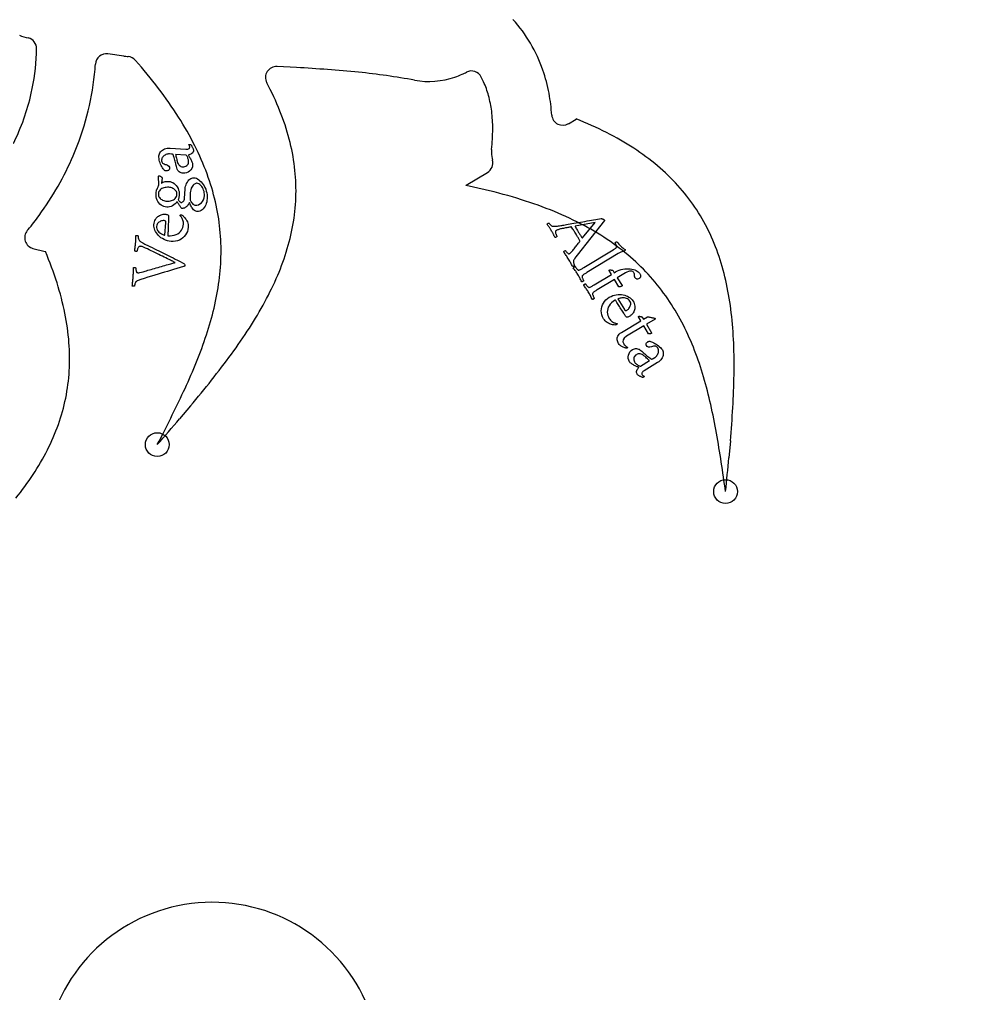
# Model space of a CAD drawing. Header units: millimetres. Extents: x -45 to 45, y -45 to 45.
# Drawn here: x -4.38 to 17.11, y 1.75 to 23.87 of the extents above; entities that cross this region are included whole.
import ezdxf

# ---------------------------------------------------------------- set-up
doc = ezdxf.new("R2010")
doc.units = ezdxf.units.MM
for name, color, linetype in [('CUT_INNER', 6, 'Continuous'), ('CUT_OUTER', 1, 'Continuous'), ('ENGRAVE', 7, 'Continuous'), ('TEXT', 5, 'Continuous')]:
    doc.layers.add(name, color=color, linetype=linetype)

msp = doc.modelspace()

# ---------------------------------------------------------------- linework, layer by layer
at = {"layer": 'CUT_INNER'}
for points in [[(-3.9912, 23.1015), (-3.9895, 23.208)], [(-2.0096, 23.0434), (-2.3722, 23.092)], [(1.9142, 22.7822), (1.472, 22.8059)], [(6.1627, 22.4584), (6.1091, 22.5664)], [(8.0887, 21.5078), (8.2619, 21.6122), (8.267, 21.615)], [(6.1968, 20.0088), (5.7677, 20.1043), (5.7624, 20.1058), (5.767, 20.1089), (6.2522, 20.4012)], [(-4.1787, 19.1031), (-4.1999, 19.0781)], [(-4.0714, 18.6746), (-3.7922, 18.6026), (-3.7867, 18.6009)], [(-0.495, 15.0973), (-0.7426, 14.8051)], [(11.7686, 14.304), (11.7345, 13.9225)]]:
    msp.add_lwpolyline(points, dxfattribs=at)
for centre, radius, start, end in [((0.0002, 12.8591), 26.2908, 358.95678, 97.84003), ((4.3456, 21.632), 3.3468, 19.03962, 42.05799), ((-3.5662, 25.8588), 2.4812, 250.90859, 255.74724), ((-4.2395, 23.2119), 0.25, 359.10441, 75.5419), ((-9.1337, 23.3181), 5.1471, 347.42637, 357.58753), ((-2.4053, 22.8442), 0.25, 82.37569, 175.79718), ((-1.6569, 25.8012), 2.7802, 262.71165, 264.77325), ((-1.9343, 22.7837), 0.25, 40.42974, 84.47513), ((-6.5105, 23.0486), 3.8603, 353.73489, 357.23725), ((-10.4728, 15.2445), 11.6405, 37.3685, 41.42162), ((1.4586, 22.5562), 0.25, 86.93235, 208.09456), ((-9.0054, 23.2966), 6.3674, 336.72918, 353.96581), ((0.1285, -10.0598), 32.8905, 84.4265, 86.88788), ((1.9608, 8.6079), 14.1331, 79.25407, 84.4693), ((4.9087, 24.3622), 1.895, 260.50186, 288.56471), ((4.5771, 25.199), 2.7943, 289.54681, 293.21678), ((5.3647, 23.371), 0.8038, 292.99275, 300.39103), ((5.8852, 22.455), 0.25, 26.43867, 117.09726), ((4.0384, 21.5226), 3.6729, 10.58386, 19.08834), ((-4.6424, 19.3129), 6.6595, 21.87535, 27.99188), ((4.2159, 21.5774), 2.1369, 15.38996, 24.34833), ((-9.0622, 23.3136), 5.0763, 333.59472, 347.30018), ((-8.6269, 16.6466), 9.3225, 32.49994, 37.40538), ((3.8548, 21.4796), 2.511, 7.10307, 15.35634), ((3.6611, 21.4485), 4.0574, 3.54706, 10.63378), ((-3.5274, 19.7614), 5.4577, 14.80642, 21.86721), ((3.2349, 21.4029), 3.1356, 359.76942, 7.09335), ((7.9597, 21.722), 0.25, 185.14463, 301.07084), ((-7.03, 17.6636), 7.4292, 26.75457, 32.50202), ((5.1816, 13.8492), 8.3563, 63.13567, 68.3313), ((2.146, 21.4115), 4.2245, 353.35585, 359.71195), ((5.9503, 15.3619), 6.6595, 57.03823, 63.15476), ((-2.8279, 19.9483), 4.7336, 6.99408, 14.78263), ((-5.8791, 18.2447), 6.14, 20.22035, 26.74711), ((7.0725, 20.8611), 0.7329, 175.17707, 181.07517), ((6.9713, 20.8558), 0.6317, 180.76753, 196.28643), ((6.6035, 16.3706), 5.4577, 49.9693, 57.03009), ((-9.3456, 23.4409), 6.737, 330.15338, 336.74552), ((6.1231, 20.6154), 0.25, 301.07084, 14.65847), ((-5.1299, 18.5227), 5.3409, 13.08527, 20.2004), ((-2.5097, 19.9903), 4.4127, 350.76403, 6.95623), ((7.0677, 16.9263), 4.7336, 42.15696, 49.94551), ((-9.8498, 23.7317), 7.319, 323.94506, 330.14261), ((3.4294, 8.3481), 11.9846, 72.56086, 76.64943), ((7.3037, 17.1439), 4.4127, 25.92691, 42.11911), ((-4.7348, 18.6157), 4.935, 358.40527, 13.07193), ((4.2284, 10.8874), 9.3225, 67.66282, 72.56826), ((4.9482, 12.6385), 7.4292, 61.91745, 67.6649), ((-10.2056, 23.9785), 7.7519, 321.02908, 324.01808), ((-2.968, 20.0641), 4.8768, 343.39423, 350.77283), ((-4.009, 18.9167), 0.25, 139.78619, 255.5419), ((5.5544, 13.7764), 6.14, 55.38323, 61.90999), ((6.8865, 16.9403), 4.8768, 18.55711, 25.93571), ((6.0068, 14.435), 5.3409, 48.24815, 55.36328), ((-11.4899, 15.3624), 8.3563, 17.60673, 22.80235), ((-3.7703, 20.3052), 5.7146, 336.91332, 343.37641), ((-5.15, 18.6284), 5.3504, 351.73316, 358.39286), ((6.2762, 14.7386), 4.935, 33.56815, 48.23481), ((6.0917, 16.6753), 5.7146, 12.0762, 18.53929), ((-5.0233, 20.8399), 7.077, 331.50445, 336.90931), ((-9.8719, 15.8735), 6.6595, 11.50929, 17.62582), ((-5.9918, 18.7527), 6.2013, 345.92272, 351.71452), ((4.7594, 16.3908), 7.077, 6.66733, 12.07219), ((-6.8589, 21.8355), 9.1652, 327.17385, 331.50907), ((5.9295, 14.5099), 5.3504, 26.89604, 33.55574), ((-8.6944, 16.1141), 5.4577, 4.44036, 11.50115), ((-7.424, 19.1129), 7.6782, 341.16275, 345.91533), ((2.6854, 16.1476), 9.1652, 2.33673, 6.67195), ((-9.5674, 23.5806), 12.3872, 323.85604, 327.18199), ((5.1697, 14.1268), 6.2013, 21.0856, 26.8774), ((-9.782, 19.9173), 10.1695, 337.50662, 341.16299), ((-7.9727, 16.1721), 4.7336, 356.62801, 4.41657), ((-0.5339, 16.0145), 12.3872, 359.01892, 2.34487), ((-13.8615, 26.7138), 17.7028, 321.46381, 323.8643), ((3.7914, 13.5964), 7.6782, 16.32563, 21.07821), ((-13.9849, 21.6566), 14.7182, 334.93913, 337.51027), ((-7.6521, 16.1561), 4.4127, 340.39796, 356.59017), ((1.4005, 12.896), 10.1695, 12.6695, 16.32587), ((-5.8487, 16.1029), 17.7028, 356.62669, 359.02718), ((-21.9316, 33.1373), 28.0173, 319.91765, 321.47039), ((-23.4824, 26.0958), 25.2019, 333.42137, 334.94304), ((-3.0372, 11.8975), 14.7182, 10.10201, 12.67315), ((-16.1455, 16.7066), 28.0173, 355.08053, 356.63327), ((-8.0897, 16.3111), 4.8768, 333.02817, 340.40677), ((-80.6661, 54.7312), 89.1547, 332.973946, 333.406049), ((-76.7674, 79.8222), 100.035, 319.020022, 319.462634), ((-13.3581, 10.0569), 25.2019, 8.58425, 10.10592), ((-8.8355, 16.6927), 5.7146, 326.54726, 333.01035), ((-76.598, 0.5347), 89.1547, 8.136827, 8.568929), ((-87.8607, 23.2923), 100.035, 354.182902, 354.625514), ((-9.9719, 17.4441), 7.077, 321.13839, 326.54325), ((0.0007, 12.8585), 32.1401, 287.05108, 353.10104), ((0.0001, 0.0001), 3.8249, 309.34975, 240.17081)]:
    msp.add_arc(centre, radius, start, end, dxfattribs=at)
at = {"layer": 'CUT_OUTER'}
msp.add_circle((0, 0), 45, dxfattribs=at)
at = {"layer": 'ENGRAVE'}
for centre, radius in [((0, 0), 44.1916), ((0, 12.859), 29.684), ((-1.2481, 14.2183), 0.27), ((11.6592, 13.1517), 0.27)]:
    msp.add_circle(centre, radius, dxfattribs=at)
at = {"layer": 'TEXT'}
for points in [[(-1.2102, 20.7771), (-1.2064, 20.8016), (-1.1987, 20.8251), (-1.187, 20.8474), (-1.1713, 20.8687), (-1.1524, 20.8883), (-1.1309, 20.9056), (-1.1069, 20.9205), (-1.0804, 20.9332), (-1.0519, 20.9429), (-1.0217, 20.9492), (-0.9901, 20.952), (-0.9569, 20.9513), (-0.5975, 20.9256), (-0.581, 20.9252), (-0.5657, 20.9265), (-0.5515, 20.9294), (-0.5385, 20.934), (-0.5274, 20.9405), (-0.5192, 20.9492), (-0.5138, 20.9602), (-0.5114, 20.9734), (-0.5112, 20.9853), (-0.5125, 20.9959), (-0.5152, 21.0053), (-0.5193, 21.0135), (-0.5236, 21.0203), (-0.527, 21.0257), (-0.5293, 21.0297), (-0.5305, 21.0322), (-0.5301, 21.0339), (-0.529, 21.0353), (-0.5272, 21.0364), (-0.5248, 21.0372), (-0.5222, 21.0378), (-0.5198, 21.0382), (-0.5176, 21.0384), (-0.5157, 21.0384), (-0.5063, 21.0371), (-0.4975, 21.0348), (-0.4896, 21.0315), (-0.4824, 21.027), (-0.4779, 21.0204), (-0.4727, 21.0122), (-0.4666, 21.0021), (-0.4598, 20.9903), (-0.4529, 20.9776), (-0.4464, 20.9647), (-0.4404, 20.9515), (-0.4348, 20.9382), (-0.4302, 20.9253), (-0.4272, 20.9132), (-0.4256, 20.902), (-0.4256, 20.8917), (-0.4292, 20.8736), (-0.4375, 20.8569), (-0.4504, 20.8414), (-0.4679, 20.8274), (-0.4878, 20.8152), (-0.5076, 20.8057), (-0.5276, 20.7988), (-0.5475, 20.7944), (-0.5435, 20.7894), (-0.5381, 20.7818), (-0.5313, 20.7719), (-0.5231, 20.7594), (-0.5142, 20.7452), (-0.5052, 20.7301), (-0.4962, 20.7139), (-0.4871, 20.6966), (-0.4784, 20.679), (-0.4703, 20.6615), (-0.4629, 20.6442), (-0.4562, 20.627), (-0.4507, 20.6106), (-0.447, 20.5956), (-0.4451, 20.5819), (-0.445, 20.5696), (-0.4516, 20.5286), (-0.4652, 20.4915), (-0.4858, 20.4583), (-0.5135, 20.4289), (-0.546, 20.4053), (-0.5812, 20.3893), (-0.6192, 20.3809), (-0.6599, 20.3801), (-0.6856, 20.3838), (-0.7092, 20.391), (-0.7306, 20.4018), (-0.7498, 20.4162), (-0.7663, 20.4321), (-0.7793, 20.4477), (-0.7888, 20.4629), (-0.7949, 20.4778), (-0.8021, 20.5042), (-0.8096, 20.5321), (-0.8174, 20.5615), (-0.8253, 20.5923), (-0.8334, 20.6234), (-0.8414, 20.6535), (-0.8494, 20.6825), (-0.8573, 20.7105), (-0.8648, 20.7362), (-0.8714, 20.7583), (-0.8772, 20.7767), (-0.8821, 20.7914), (-0.8845, 20.7981), (-0.8873, 20.8034), (-0.8905, 20.8075), (-0.8942, 20.8102), (-0.8991, 20.8122), (-0.9059, 20.8138), (-0.9146, 20.8151), (-0.9252, 20.816), (-0.9717, 20.8194), (-0.9914, 20.8195), (-1.0112, 20.8173), (-1.031, 20.8125), (-1.0509, 20.8053), (-1.0701, 20.7959), (-1.0879, 20.7845), (-1.1042, 20.7713), (-1.1191, 20.7562), (-1.1317, 20.7395), (-1.1412, 20.7214), (-1.1474, 20.702), (-1.1506, 20.6812), (-1.1503, 20.6602), (-1.1462, 20.6418), (-1.1383, 20.6261), (-1.1267, 20.613), (-1.1116, 20.6019), (-1.0936, 20.5922), (-1.0725, 20.5838), (-1.0484, 20.5768), (-1.0124, 20.563), (-0.9874, 20.5437), (-0.9733, 20.5189), (-0.9702, 20.4886), (-0.9726, 20.4752), (-0.9778, 20.4637), (-0.9858, 20.4541), (-0.9966, 20.4464), (-1.0089, 20.4406), (-1.0216, 20.4367), (-1.0345, 20.4348), (-1.0478, 20.4348), (-1.051, 20.4353), (-1.0555, 20.4362), (-1.0612, 20.4378), (-1.0681, 20.4398), (-1.075, 20.4422), (-1.081, 20.4448), (-1.0859, 20.4475), (-1.0898, 20.4504), (-1.1018, 20.4662), (-1.1147, 20.485), (-1.1286, 20.5067), (-1.1433, 20.5315), (-1.1579, 20.5585), (-1.1712, 20.5872), (-1.1833, 20.6174), (-1.1942, 20.6493), (-1.2029, 20.6817), (-1.2084, 20.7139), (-1.2109, 20.7457), (-1.2102, 20.7771)], [(-0.5356, 20.6354), (-0.5353, 20.651), (-0.5369, 20.6674), (-0.5401, 20.6846), (-0.5451, 20.7026), (-0.5512, 20.7203), (-0.5577, 20.7367), (-0.5647, 20.7518), (-0.5721, 20.7656), (-0.5793, 20.7771), (-0.5857, 20.7855), (-0.5913, 20.7906), (-0.5962, 20.7925), (-0.834, 20.8095), (-0.8296, 20.791), (-0.8247, 20.7702), (-0.8193, 20.7471), (-0.8134, 20.7218), (-0.8075, 20.697), (-0.8023, 20.6756), (-0.7977, 20.6576), (-0.7938, 20.6431), (-0.7855, 20.6201), (-0.775, 20.5991), (-0.7623, 20.5798), (-0.7475, 20.5625), (-0.7304, 20.5479), (-0.7111, 20.537), (-0.6895, 20.5297), (-0.6656, 20.5261), (-0.642, 20.5265), (-0.6196, 20.5313), (-0.5983, 20.5405), (-0.5782, 20.554), (-0.5609, 20.5708), (-0.548, 20.59), (-0.5396, 20.6115), (-0.5356, 20.6354)], [(-0.6153, 20.0228), (-0.6113, 20.0571), (-0.6042, 20.0901), (-0.5941, 20.1219), (-0.5809, 20.1525), (-0.5653, 20.1809), (-0.5478, 20.2063), (-0.5286, 20.2286), (-0.5076, 20.2479), (-0.4852, 20.2632), (-0.4621, 20.2736), (-0.4383, 20.2791), (-0.4136, 20.2798), (-0.3867, 20.2756), (-0.3597, 20.2667), (-0.3326, 20.2533), (-0.3054, 20.2352), (-0.2786, 20.2132), (-0.253, 20.1881), (-0.2285, 20.1598), (-0.2052, 20.1283), (-0.1836, 20.0941), (-0.1646, 20.0575), (-0.1481, 20.0187), (-0.1342, 19.9776), (-0.1235, 19.935), (-0.1168, 19.8914), (-0.114, 19.8471), (-0.1153, 19.8019), (-0.1192, 19.7672), (-0.1261, 19.7326), (-0.1359, 19.6983), (-0.1485, 19.6641), (-0.164, 19.6316), (-0.1824, 19.6023), (-0.2035, 19.576), (-0.2275, 19.5529), (-0.2541, 19.5344), (-0.2834, 19.5219), (-0.3152, 19.5154), (-0.3497, 19.5149), (-0.369, 19.5185), (-0.3875, 19.5262), (-0.4053, 19.5381), (-0.4224, 19.5543), (-0.4386, 19.5732), (-0.4537, 19.5934), (-0.4679, 19.6148), (-0.4811, 19.6376), (-0.493, 19.6599), (-0.5033, 19.6801), (-0.5118, 19.6981), (-0.5188, 19.714), (-0.5259, 19.699), (-0.5344, 19.6839), (-0.5443, 19.6684), (-0.5555, 19.6528), (-0.5681, 19.6377), (-0.5821, 19.6239), (-0.5974, 19.6115), (-0.6141, 19.6004), (-0.632, 19.5914), (-0.6509, 19.5855), (-0.6708, 19.5825), (-0.6918, 19.5826), (-0.7005, 19.5921), (-0.7098, 19.6034), (-0.7198, 19.6164), (-0.7305, 19.6312), (-0.7414, 19.6468), (-0.7519, 19.6623), (-0.7621, 19.6779), (-0.7719, 19.6934), (-0.7808, 19.7081), (-0.7884, 19.7209), (-0.7944, 19.7319), (-0.799, 19.7412), (-0.8207, 19.7119), (-0.8455, 19.6859), (-0.8732, 19.6631), (-0.904, 19.6436), (-0.9362, 19.6282), (-0.9685, 19.6179), (-1.0007, 19.6126), (-1.0329, 19.6124), (-1.067, 19.6172), (-1.0995, 19.6268), (-1.1304, 19.6411), (-1.1598, 19.6601), (-1.1869, 19.6831), (-1.2109, 19.7096), (-1.2318, 19.7394), (-1.2497, 19.7725), (-1.2637, 19.8083), (-1.2728, 19.8459), (-1.277, 19.8852), (-1.2765, 19.9263), (-1.2735, 19.9538), (-1.2689, 19.9788), (-1.2625, 20.0015), (-1.2543, 20.0218), (-1.2458, 20.04), (-1.2382, 20.0562), (-1.2315, 20.0704), (-1.2257, 20.0827), (-1.221, 20.0934), (-1.2177, 20.1012), (-1.2156, 20.106), (-1.2149, 20.108), (-1.2146, 20.1091), (-1.2138, 20.1117), (-1.2124, 20.1157), (-1.2104, 20.1211), (-1.2238, 20.3108), (-1.2202, 20.3176), (-1.2158, 20.3223), (-1.2106, 20.325), (-1.2048, 20.3256), (-1.1985, 20.3244), (-1.1905, 20.3214), (-1.1806, 20.3168), (-1.169, 20.3105), (-1.1575, 20.3032), (-1.1482, 20.2959), (-1.1411, 20.2886), (-1.136, 20.2811), (-1.1377, 20.2701), (-1.1392, 20.2585), (-1.1407, 20.2461), (-1.1422, 20.2331), (-1.1436, 20.2201), (-1.1451, 20.2081), (-1.1466, 20.197), (-1.1482, 20.1868), (-1.1496, 20.1782), (-1.1506, 20.1721), (-1.1512, 20.1684), (-1.1514, 20.1672), (-1.1513, 20.1641), (-1.1504, 20.1618), (-1.1488, 20.1603), (-1.1465, 20.1597), (-1.1402, 20.1637), (-1.129, 20.169), (-1.1129, 20.1756), (-1.0918, 20.1836), (-1.0674, 20.1909), (-1.0413, 20.1955), (-1.0135, 20.1974), (-0.9839, 20.1966), (-0.9538, 20.192), (-0.9243, 20.1826), (-0.8953, 20.1685), (-0.8669, 20.1496), (-0.8402, 20.1265), (-0.8163, 20.1001), (-0.7952, 20.0703), (-0.777, 20.0371), (-0.7626, 20.0013), (-0.7532, 19.9637), (-0.7488, 19.9244), (-0.7493, 19.8832), (-0.7505, 19.8712), (-0.7525, 19.8583), (-0.7551, 19.8446), (-0.7585, 19.83), (-0.7622, 19.816), (-0.7658, 19.804), (-0.7692, 19.794), (-0.7725, 19.786), (-0.7665, 19.7741), (-0.7593, 19.7624), (-0.751, 19.751), (-0.7416, 19.7398), (-0.7315, 19.73), (-0.7213, 19.7228), (-0.7108, 19.7182), (-0.7002, 19.7162), (-0.693, 19.7173), (-0.684, 19.7217), (-0.6733, 19.7294), (-0.6607, 19.7403), (-0.6487, 19.7545), (-0.6396, 19.772), (-0.6333, 19.7929), (-0.63, 19.8172)], [(-0.4977, 19.9335), (-0.4983, 19.9242), (-0.499, 19.9123), (-0.4998, 19.8978), (-0.5006, 19.8807), (-0.5014, 19.8626), (-0.502, 19.8449), (-0.5025, 19.8276), (-0.5029, 19.8108), (-0.5029, 19.7958), (-0.5026, 19.784), (-0.5017, 19.7755), (-0.5004, 19.7702), (-0.4916, 19.7546), (-0.4811, 19.7378), (-0.469, 19.7197), (-0.4551, 19.7004), (-0.44, 19.6828), (-0.4244, 19.6699), (-0.4083, 19.6617), (-0.3916, 19.6581), (-0.351, 19.6591), (-0.3134, 19.6678), (-0.2787, 19.6844), (-0.2469, 19.7089), (-0.2198, 19.7407), (-0.1994, 19.7792), (-0.1855, 19.8245), (-0.1783, 19.8765), (-0.1778, 19.907), (-0.1806, 19.9378), (-0.1868, 19.9688), (-0.1964, 20), (-0.2087, 20.0302), (-0.2232, 20.0581), (-0.2399, 20.0837), (-0.2588, 20.107), (-0.2793, 20.1265), (-0.3009, 20.141), (-0.3235, 20.1503), (-0.3471, 20.1546), (-0.3601, 20.1541), (-0.3741, 20.1507), (-0.3891, 20.1445), (-0.4051, 20.1354), (-0.4212, 20.1232), (-0.4365, 20.1075), (-0.4511, 20.0885), (-0.4649, 20.066), (-0.477, 20.0395), (-0.4865, 20.0087), (-0.4934, 19.9733), (-0.4977, 19.9335)], [(-1.2233, 19.9153), (-1.2231, 19.8912), (-1.219, 19.8688), (-1.2109, 19.8481), (-1.1989, 19.8291), (-1.1839, 19.812), (-1.1667, 19.7967), (-1.1473, 19.7833), (-1.1258, 19.7718), (-1.1028, 19.7623), (-1.0793, 19.755), (-1.0552, 19.7499), (-1.0305, 19.747), (-1.0038, 19.7463), (-0.9774, 19.7481), (-0.9512, 19.7524), (-0.9254, 19.7592), (-0.9007, 19.7685), (-0.878, 19.7801), (-0.8575, 19.7941), (-0.839, 19.8106), (-0.8235, 19.8293), (-0.8119, 19.8504), (-0.8041, 19.8738), (-0.8003, 19.8995), (-0.8005, 19.9228), (-0.8045, 19.9445), (-0.8123, 19.9645), (-0.824, 19.9829), (-0.8386, 19.9996), (-0.8554, 20.0144), (-0.8744, 20.0273), (-0.8955, 20.0384), (-0.9179, 20.0474), (-0.9409, 20.0544), (-0.9643, 20.0593), (-0.9882, 20.0621), (-1.0157, 20.0629), (-1.0428, 20.0615), (-1.0695, 20.0578), (-1.0958, 20.0518), (-1.1209, 20.0435), (-1.1439, 20.0328), (-1.1649, 20.0197), (-1.1837, 20.0042), (-1.1996, 19.9861), (-1.2114, 19.9653), (-1.2194, 19.9417), (-1.2233, 19.9153)], [(-1.0092, 18.9636), (-0.9559, 18.9615), (-0.9067, 18.9648), (-0.8616, 18.9736), (-0.8206, 18.9879), (-0.7839, 19.0067), (-0.7518, 19.0292), (-0.7242, 19.0555), (-0.7013, 19.0854), (-0.6828, 19.118), (-0.6688, 19.1523), (-0.6594, 19.1882), (-0.6544, 19.2258), (-0.6537, 19.2495), (-0.6553, 19.2722), (-0.6591, 19.2939), (-0.6651, 19.3146), (-0.6726, 19.3342), (-0.6808, 19.3522), (-0.6899, 19.3687), (-0.6997, 19.3836), (-0.7094, 19.3968), (-0.718, 19.4078), (-0.7255, 19.4168), (-0.7319, 19.4237), (-0.7314, 19.4248), (-0.7301, 19.4265), (-0.728, 19.4286), (-0.725, 19.4313), (-0.7214, 19.4338), (-0.7173, 19.4354), (-0.7127, 19.4363), (-0.7076, 19.4363), (-0.7003, 19.4351), (-0.6926, 19.4325), (-0.6846, 19.4286), (-0.6762, 19.4233), (-0.6637, 19.4132), (-0.6502, 19.4007), (-0.6356, 19.386), (-0.6199, 19.3689), (-0.6042, 19.3496), (-0.5898, 19.3281), (-0.5765, 19.3045), (-0.5643, 19.2787), (-0.5545, 19.2509), (-0.5482, 19.2214), (-0.5454, 19.19), (-0.5461, 19.157), (-0.5526, 19.1077), (-0.565, 19.0617), (-0.5832, 19.0191), (-0.6073, 18.9798), (-0.6362, 18.9445), (-0.6691, 18.9137), (-0.7059, 18.8874), (-0.7466, 18.8658), (-0.7904, 18.8492), (-0.8362, 18.8385), (-0.8841, 18.8335), (-0.934, 18.8342), (-0.977, 18.8393), (-1.0182, 18.8481), (-1.0576, 18.8608), (-1.0954, 18.8772), (-1.131, 18.8967), (-1.1639, 18.9185), (-1.1942, 18.9426), (-1.2218, 18.9689), (-1.2466, 18.997), (-1.2683, 19.026), (-1.2869, 19.056), (-1.3024, 19.087), (-1.3143, 19.1182), (-1.3222, 19.1487), (-1.3261, 19.1784), (-1.3261, 19.2074), (-1.3217, 19.2449), (-1.3143, 19.2786), (-1.3037, 19.3087), (-1.29, 19.3351), (-1.2741, 19.3582), (-1.2568, 19.3785), (-1.2381, 19.3961), (-1.2181, 19.4108), (-1.1974, 19.423), (-1.1769, 19.433), (-1.1566, 19.4408), (-1.1365, 19.4463), (-1.1172, 19.4501), (-1.0996, 19.4524), (-1.0837, 19.4535), (-1.0695, 19.4532), (-1.0517, 19.4514), (-1.0361, 19.4486), (-1.0225, 19.4448), (-1.0111, 19.44), (-1.002, 19.4339), (-0.9955, 19.4259), (-0.9916, 19.4161), (-0.9903, 19.4044), (-0.9902, 19.3943), (-0.9904, 19.3804), (-0.9911, 19.3625), (-0.9921, 19.3407), (-0.9934, 19.3162), (-0.9946, 19.2899), (-0.9959, 19.262), (-0.9972, 19.2324), (-0.9985, 19.202), (-0.9997, 19.1719), (-1.001, 19.142), (-1.0022, 19.1123), (-1.0034, 19.0839), (-1.0045, 19.0576), (-1.0056, 19.0337), (-1.0067, 19.012), (-1.0076, 18.9935), (-1.0083, 18.9793), (-1.0089, 18.9693), (-1.0092, 18.9636)], [(-1.073, 18.9772), (-1.0526, 19.2615), (-1.0526, 19.2693), (-1.0538, 19.2766), (-1.0561, 19.2835), (-1.0596, 19.2898), (-1.0646, 19.2954), (-1.0714, 19.2999), (-1.0802, 19.3033), (-1.0908, 19.3056), (-1.1027, 19.3063), (-1.1169, 19.3052), (-1.1335, 19.3022), (-1.1525, 19.2974), (-1.1723, 19.2906), (-1.1914, 19.2815), (-1.2097, 19.2703), (-1.2273, 19.2569), (-1.2426, 19.2409), (-1.2541, 19.2218), (-1.2617, 19.1996), (-1.2656, 19.1743), (-1.2655, 19.1476), (-1.2613, 19.1232), (-1.2531, 19.1009), (-1.2408, 19.0808), (-1.2258, 19.0627), (-1.2095, 19.0465), (-1.192, 19.032), (-1.1733, 19.0194), (-1.1544, 19.0085), (-1.1365, 18.9992), (-1.1197, 18.9916), (-1.1038, 18.9857), (-1.0904, 18.9813), (-1.0807, 18.9784), (-1.0749, 18.977), (-1.073, 18.9772)], [(7.9141, 19.1934), (7.917, 19.1939), (7.9257, 19.1955), (7.9402, 19.198), (7.9605, 19.2015), (7.9858, 19.206), (8.0152, 19.2112), (8.0486, 19.2171), (8.0862, 19.2239), (8.1271, 19.2312), (8.1702, 19.2387), (8.2157, 19.2464), (8.2636, 19.2544), (8.3129, 19.2626), (8.3629, 19.271), (8.4135, 19.2797), (8.4647, 19.2887), (8.5158, 19.2977), (8.5658, 19.3064), (8.6148, 19.3149), (8.6627, 19.3232), (8.7087, 19.3311), (8.7519, 19.3385), (8.7922, 19.3453), (8.8297, 19.3516), (8.8385, 19.3515), (8.8487, 19.3497), (8.8604, 19.3464), (8.8736, 19.3414), (8.8861, 19.3357), (8.8961, 19.3301), (8.9033, 19.3246), (8.9079, 19.3192), (8.9087, 19.3178), (8.9092, 19.3166), (8.9094, 19.3156), (8.9094, 19.3149), (8.9093, 19.3141), (8.9093, 19.313), (8.9093, 19.3115), (8.9094, 19.3097), (8.292, 18.5211), (8.2615, 18.4822), (8.2389, 18.453), (8.224, 18.4334), (8.2169, 18.4235), (8.2116, 18.4139), (8.208, 18.4027), (8.206, 18.3901), (8.2057, 18.376), (8.2067, 18.3614), (8.2086, 18.3474), (8.2113, 18.3338), (8.2149, 18.3208), (8.2187, 18.3093), (8.2219, 18.3002), (8.2245, 18.2935), (8.2266, 18.2892), (8.2238, 18.284), (8.2194, 18.2791), (8.2133, 18.2745), (8.2056, 18.2702), (8.1979, 18.2666), (8.1918, 18.264), (8.1874, 18.2624), (8.1846, 18.2617), (8.173, 18.2843), (8.162, 18.3057), (8.1516, 18.3259), (8.1418, 18.3448), (8.1317, 18.364), (8.1202, 18.3846), (8.1074, 18.4069), (8.0933, 18.4307), (8.078, 18.4556), (8.0639, 18.4781), (8.0508, 18.4983), (8.0387, 18.516), (8.0264, 18.5337), (8.0127, 18.5535), (7.9976, 18.5755), (7.981, 18.5996), (7.9831, 18.6044), (7.9868, 18.6091), (7.9922, 18.6136), (7.9993, 18.6179), (8.0068, 18.6215), (8.0136, 18.6236), (8.0197, 18.6245), (8.0249, 18.6239), (8.03, 18.6163), (8.0369, 18.6071), (8.0457, 18.5964), (8.0562, 18.5842), (8.0673, 18.5725), (8.0774, 18.5634), (8.0866, 18.5569), (8.0949, 18.553), (8.1001, 18.5526), (8.1061, 18.5535), (8.1127, 18.556), (8.1201, 18.5599), (8.1278, 18.5654), (8.1372, 18.5736), (8.1482, 18.5845), (8.1609, 18.5981), (8.1747, 18.6137), (8.1892, 18.6305), (8.2043, 18.6488), (8.2201, 18.6683), (8.2361, 18.6884), (8.2517, 18.7083), (8.2671, 18.728), (8.2822, 18.7476), (8.2965, 18.7662), (8.3095, 18.7831), (8.3211, 18.7983), (8.3314, 18.8118), (8.3399, 18.8228), (8.3459, 18.8307), (8.3495, 18.8354), (8.3508, 18.837), (8.3508, 18.8373), (8.3511, 18.8382), (8.3514, 18.8398), (8.352, 18.8419), (8.3524, 18.8443), (8.3524, 18.8464), (8.3521, 18.8483), (8.3513, 18.8499), (8.3447, 18.8625), (8.337, 18.8763), (8.3283, 18.8914), (8.3187, 18.9077), (8.3086, 18.9243), (8.299, 18.9403), (8.2897, 18.9557), (8.2807, 18.9706), (8.2784, 18.9744), (8.2761, 18.9783), (8.2738, 18.9821), (8.2715, 18.986), (8.2692, 18.9897), (8.2671, 18.9933), (8.265, 18.9966), (8.2631, 18.9998), (8.2497, 19.0219), (8.2373, 19.0423), (8.2258, 19.0608), (8.2152, 19.0776), (8.2042, 19.0946), (8.1916, 19.1137), (8.1773, 19.1349), (8.1614, 19.1582), (8.1607, 19.159), (8.1596, 19.1598), (8.1582, 19.1606), (8.1563, 19.1615), (8.1545, 19.1622), (8.1532, 19.1627), (8.1524, 19.163), (8.1521, 19.1631), (8.1498, 19.1627), (8.1427, 19.1614), (8.131, 19.1592), (8.1145, 19.1562), (8.0948, 19.1525), (8.0733, 19.1486), (8.05, 19.1444), (8.0249, 19.1398), (7.9994, 19.1351), (7.9749, 19.1304), (7.9513, 19.1255), (7.9287, 19.1206), (7.9065, 19.1158), (7.8866, 19.1106), (7.8689, 19.1052), (7.8536, 19.0994), (7.8402, 19.0936), (7.8284, 19.0882), (7.8183, 19.0831), (7.8098, 19.0783), (7.8027, 19.0719), (7.7982, 19.0632), (7.7964, 19.0519), (7.7973, 19.0383), (7.7999, 19.0235), (7.8036, 19.0091), (7.8082, 18.995), (7.8138, 18.9813), (7.8194, 18.969), (7.8239, 18.9593), (7.8273, 18.9523), (7.8297, 18.9479), (7.8282, 18.9451), (7.825, 18.9414), (7.82, 18.937), (7.8133, 18.9318), (7.8061, 18.9267), (7.7995, 18.9229), (7.7937, 18.9203), (7.7886, 18.919), (7.7809, 18.9335), (7.7738, 18.9469), (7.7674, 18.9594), (7.7616, 18.9707), (7.7561, 18.9815), (7.7506, 18.9924), (7.7451, 19.0032), (7.7397, 19.014), (7.7336, 19.0256), (7.7264, 19.0387), (7.718, 19.0533), (7.7084, 19.0695), (7.6985, 19.0856), (7.6892, 19.1003), (7.6806, 19.1136), (7.6726, 19.1254), (7.6649, 19.1364), (7.6572, 19.1475), (7.6495, 19.1585), (7.6418, 19.1696), (7.6336, 19.1814), (7.6245, 19.1947), (7.6145, 19.2096), (7.6035, 19.2261), (7.6051, 19.2288), (7.6085, 19.2322), (7.6137, 19.2361), (7.6209, 19.2407), (7.6285, 19.2451), (7.6354, 19.2484), (7.6414, 19.2507), (7.6465, 19.252), (7.6518, 19.2441), (7.6595, 19.2344), (7.6694, 19.2228), (7.6817, 19.2093), (7.6947, 19.1966), (7.7072, 19.1873), (7.7191, 19.1814), (7.7303, 19.179), (7.752, 19.1769), (7.774, 19.1763), (7.7964, 19.177), (7.8191, 19.1791), (7.8423, 19.1821), (7.8658, 19.1855), (7.8897, 19.1893), (7.9141, 19.1934)], [(8.6943, 19.2638), (8.2465, 19.1802), (8.2463, 19.1801), (8.2459, 19.1796), (8.245, 19.1788), (8.2439, 19.1776), (8.2428, 19.1764), (8.2422, 19.1753), (8.242, 19.1743), (8.2422, 19.1735), (8.2507, 19.1577), (8.2602, 19.1406), (8.2706, 19.1221), (8.282, 19.1022), (8.2933, 19.0827), (8.3035, 19.0652), (8.3126, 19.0498), (8.3206, 19.0365), (8.331, 19.0193), (8.3412, 19.0031), (8.351, 18.9879), (8.3605, 18.9737), (8.37, 18.9596), (8.38, 18.9449), (8.3903, 18.9294), (8.401, 18.9133), (8.4021, 18.9121), (8.4035, 18.9114), (8.4052, 18.9113), (8.4072, 18.9118), (8.4091, 18.9125), (8.4104, 18.913), (8.4112, 18.9133), (8.4115, 18.9134)], [(-1.7955, 18.0224), (-1.7936, 18.0508), (-1.7921, 18.0787), (-1.791, 18.1063), (-1.7902, 18.1334), (-1.7896, 18.1602), (-1.7889, 18.1868), (-1.7881, 18.2131), (-1.7872, 18.2392), (-1.7826, 18.2404), (-1.7765, 18.2409), (-1.7687, 18.2408), (-1.7593, 18.2399), (-1.7502, 18.2386), (-1.7435, 18.2368), (-1.7393, 18.2346), (-1.7374, 18.2321), (-1.7374, 18.2273), (-1.7371, 18.2202), (-1.7364, 18.2106), (-1.7353, 18.1987), (-1.7335, 18.1857), (-1.7308, 18.173), (-1.7272, 18.1605), (-1.7227, 18.1484), (-1.7168, 18.1377), (-1.709, 18.1298), (-1.6993, 18.1248), (-1.6877, 18.1225), (-1.6694, 18.1232), (-1.6433, 18.1274), (-1.6093, 18.1351), (-1.5674, 18.1462), (-1.5455, 18.1525), (-1.5203, 18.1597), (-1.4918, 18.168), (-1.46, 18.1772), (-1.4256, 18.1871), (-1.3896, 18.1975), (-1.3518, 18.2084), (-1.3123, 18.2196), (-1.2719, 18.2312), (-1.2315, 18.2429), (-1.1912, 18.2546), (-1.1508, 18.2665), (-1.1112, 18.2782), (-1.0732, 18.2893), (-1.0368, 18.2998), (-1.0021, 18.3098), (-0.9697, 18.319), (-0.9404, 18.3274), (-0.9142, 18.3348), (-0.8911, 18.3414), (-0.872, 18.3468), (-0.8578, 18.3509), (-0.8486, 18.3537), (-0.8443, 18.3551), (-0.8502, 18.3583), (-0.8609, 18.3639), (-0.8766, 18.3719), (-0.8972, 18.3823), (-0.9217, 18.3945), (-0.9494, 18.4082), (-0.9803, 18.4234), (-1.0143, 18.4401), (-1.0509, 18.4579), (-1.0892, 18.4767), (-1.1294, 18.4963), (-1.1715, 18.5169), (-1.2146, 18.538), (-1.2581, 18.5593), (-1.3019, 18.5807), (-1.346, 18.6022), (-1.3897, 18.6235), (-1.432, 18.6441), (-1.473, 18.664), (-1.5128, 18.6833), (-1.5278, 18.6905), (-1.5432, 18.6972), (-1.5592, 18.7035), (-1.5756, 18.7094), (-1.5916, 18.7145), (-1.6064, 18.7183), (-1.6199, 18.721), (-1.6322, 18.7224), (-1.6457, 18.7219), (-1.6577, 18.7182), (-1.668, 18.7113), (-1.6768, 18.7013), (-1.6843, 18.6895), (-1.6907, 18.6772), (-1.696, 18.6643), (-1.7002, 18.6509), (-1.7035, 18.6383), (-1.7059, 18.6277), (-1.7075, 18.6192), (-1.7083, 18.6128), (-1.7114, 18.6099), (-1.7165, 18.608), (-1.7237, 18.6072), (-1.733, 18.6074), (-1.7424, 18.6085), (-1.7501, 18.6104), (-1.756, 18.6131), (-1.7602, 18.6165), (-1.7575, 18.6403), (-1.7548, 18.6633), (-1.752, 18.6857), (-1.7492, 18.7074), (-1.7465, 18.7291), (-1.744, 18.7515), (-1.7418, 18.7746), (-1.74, 18.7984), (-1.7386, 18.8179), (-1.7376, 18.8353), (-1.7368, 18.8506), (-1.7362, 18.8638), (-1.7358, 18.8758), (-1.7356, 18.8878), (-1.7355, 18.8996), (-1.7355, 18.9113), (-1.7355, 18.9237), (-1.7354, 18.9374), (-1.7353, 18.9524), (-1.735, 18.9688), (-1.7304, 18.9699), (-1.7241, 18.9703), (-1.716, 18.9698), (-1.7062, 18.9686), (-1.6969, 18.9669), (-1.6903, 18.9652), (-1.6864, 18.9634), (-1.6852, 18.9617), (-1.6851, 18.9545), (-1.6842, 18.9438), (-1.6824, 18.9296), (-1.6797, 18.9118), (-1.6755, 18.8932), (-1.6688, 18.8762), (-1.6598, 18.861), (-1.6484, 18.8476), (-1.6378, 18.8381), (-1.6227, 18.8271), (-1.6031, 18.8145), (-1.579, 18.8004), (-1.5529, 18.7859), (-1.5273, 18.7722), (-1.5022, 18.7593), (-1.4776, 18.7473), (-1.4206, 18.7195), (-1.3661, 18.6928), (-1.3138, 18.6673), (-1.264, 18.6431), (-1.2158, 18.6195), (-1.1685, 18.5962), (-1.1221, 18.5733), (-1.0765, 18.5506), (-1.031, 18.5278), (-0.9846, 18.5047), (-0.9373, 18.4811), (-0.8891, 18.4572), (-0.8392, 18.4323), (-0.7867, 18.4058), (-0.7317, 18.3778), (-0.674, 18.3483), (-0.6589, 18.3399), (-0.6465, 18.3313), (-0.6368, 18.3226), (-0.6298, 18.3137), (-0.6249, 18.3048), (-0.6216, 18.2958), (-0.6199, 18.2869), (-0.6197, 18.2779), (-0.6206, 18.2754), (-0.623, 18.2732), (-0.6268, 18.2714), (-0.632, 18.2698), (-0.6375, 18.2684), (-0.6423, 18.267), (-0.6463, 18.2655), (-0.6495, 18.2639), (-0.7281, 18.2404), (-0.804, 18.2177), (-0.8773, 18.1958), (-0.9479, 18.1747), (-1.0176, 18.154), (-1.0877, 18.133), (-1.1585, 18.1119), (-1.2298, 18.0906), (-1.3033, 18.0685), (-1.3805, 18.045), (-1.4614, 18.0201), (-1.5459, 17.9937), (-1.5719, 17.9857), (-1.5965, 17.9778), (-1.6197, 17.9699), (-1.6417, 17.9619), (-1.6625, 17.9537), (-1.6824, 17.9448), (-1.7015, 17.9354), (-1.7198, 17.9253), (-1.727, 17.9204), (-1.7336, 17.9137), (-1.7397, 17.9051), (-1.7453, 17.8948), (-1.7503, 17.8835), (-1.7546, 17.8723), (-1.7582, 17.8611), (-1.7611, 17.8501), (-1.7634, 17.8397), (-1.7652, 17.8308), (-1.7664, 17.8233), (-1.767, 17.8172), (-1.7686, 17.8166), (-1.7732, 17.8163), (-1.7807, 17.8165), (-1.7913, 17.8172), (-1.802, 17.818), (-1.8098, 17.8189), (-1.8149, 17.8199), (-1.8171, 17.8208), (-1.8141, 17.8499), (-1.8111, 17.8763), (-1.8082, 17.9002), (-1.8054, 17.9215), (-1.8027, 17.9428), (-1.8002, 17.9668), (-1.7977, 17.9933), (-1.7955, 18.0224)], [(9.1028, 18.6413), (9.1117, 18.6467), (9.1213, 18.6527), (9.1318, 18.6594), (9.1431, 18.6666), (9.1539, 18.6741), (9.1631, 18.6816), (9.1706, 18.6889), (9.1765, 18.6962), (9.1816, 18.7052), (9.1835, 18.7158), (9.1824, 18.7282), (9.1781, 18.7422), (9.1719, 18.757), (9.1648, 18.7721), (9.1569, 18.7872), (9.148, 18.8025), (9.1488, 18.804), (9.152, 18.8068), (9.1577, 18.8109), (9.1659, 18.8164), (9.1743, 18.8216), (9.181, 18.8247), (9.1858, 18.8259), (9.1889, 18.825), (9.2096, 18.799), (9.2313, 18.7742), (9.254, 18.7505), (9.2778, 18.7279), (9.3021, 18.7065), (9.3267, 18.6862), (9.3515, 18.6671), (9.3765, 18.6492), (9.3778, 18.6459), (9.3779, 18.642), (9.377, 18.6376), (9.375, 18.6326), (9.3722, 18.6277), (9.3691, 18.6236), (9.3658, 18.6202), (9.3621, 18.6175), (9.3596, 18.6168), (9.3524, 18.6145), (9.3402, 18.6108), (9.3232, 18.6056), (9.3023, 18.598), (9.2783, 18.5872), (9.2513, 18.5731), (9.2214, 18.5558), (8.5089, 18.1265), (8.4923, 18.1164), (8.4764, 18.1066), (8.4611, 18.0971), (8.4464, 18.0878), (8.4329, 18.0787), (8.4212, 18.0697), (8.4112, 18.0609), (8.403, 18.0522), (8.4007, 18.0474), (8.3999, 18.0407), (8.4005, 18.0321), (8.4026, 18.0216), (8.4056, 18.0101), (8.4094, 17.9985), (8.4139, 17.9868), (8.4191, 17.975), (8.4243, 17.9641), (8.4288, 17.955), (8.4326, 17.9477), (8.4357, 17.9422), (8.4333, 17.9379), (8.4295, 17.9334), (8.4242, 17.9287), (8.4175, 17.9238), (8.4104, 17.9196), (8.4039, 17.9169), (8.398, 17.9158), (8.3928, 17.9163), (8.3808, 17.9395), (8.3695, 17.9614), (8.3589, 17.9818), (8.3491, 18.0009), (8.3391, 18.0197), (8.3282, 18.0395), (8.3162, 18.0603), (8.3033, 18.0821), (8.2905, 18.103), (8.2781, 18.1226), (8.266, 18.1411), (8.2543, 18.1583), (8.2422, 18.1755), (8.2292, 18.1942), (8.2152, 18.2142), (8.2003, 18.2356), (8.2024, 18.2405), (8.2061, 18.2451), (8.2115, 18.2496), (8.2186, 18.254), (8.226, 18.2576), (8.2327, 18.2601), (8.2384, 18.2614), (8.2433, 18.2616), (8.2467, 18.2563), (8.2513, 18.2496), (8.2571, 18.2416), (8.2641, 18.2322), (8.2719, 18.2224), (8.2801, 18.2131), (8.2886, 18.2042), (8.2975, 18.1959), (8.306, 18.1889), (8.3133, 18.1844), (8.3194, 18.1824), (8.3243, 18.1827), (8.3358, 18.1859), (8.3483, 18.1906), (8.3617, 18.1968), (8.3761, 18.2045), (8.3912, 18.2131), (8.4067, 18.2222), (8.4229, 18.2317), (8.4395, 18.2416)], [(9.7049, 18.1146), (9.714, 18.099), (9.7209, 18.0863), (9.7256, 18.0762), (9.7282, 18.0689), (9.7294, 18.0622), (9.7299, 18.054), (9.7298, 18.0442), (9.729, 18.0328), (9.7277, 18.0288), (9.7254, 18.0241), (9.7222, 18.0187), (9.7182, 18.0127), (9.7134, 18.0066), (9.7083, 18.0012), (9.7028, 17.9965), (9.6968, 17.9925), (9.6779, 17.983), (9.661, 17.9785), (9.6462, 17.9791), (9.6335, 17.9847), (9.6227, 17.9927), (9.6136, 18.0007), (9.6064, 18.0085), (9.6009, 18.0163), (9.5979, 18.0218), (9.5955, 18.0277), (9.5937, 18.034), (9.5925, 18.0406), (9.5916, 18.0475), (9.5908, 18.0547), (9.5901, 18.0622), (9.5894, 18.0701), (9.5894, 18.0781), (9.5892, 18.0851), (9.5888, 18.0913), (9.5881, 18.0965), (9.5868, 18.1016), (9.5846, 18.1075), (9.5814, 18.1141), (9.5773, 18.1214), (9.5652, 18.1364), (9.5494, 18.1477), (9.5298, 18.1553), (9.5064, 18.1592), (9.4799, 18.1582), (9.451, 18.1512), (9.4197, 18.1382), (9.3861, 18.1192), (9.2003, 18.0072), (9.3076, 17.8291), (9.3084, 17.826), (9.3073, 17.8227), (9.3042, 17.8192), (9.299, 17.8156), (9.2976, 17.8147), (9.2963, 17.8139), (9.2953, 17.8133), (9.2944, 17.8128), (9.2817, 17.8068), (9.268, 17.8037), (9.2534, 17.8034), (9.2378, 17.8059), (9.1388, 17.9702), (8.7457, 17.7334), (8.7292, 17.7233), (8.7132, 17.7135), (8.6979, 17.704), (8.6833, 17.6947), (8.6698, 17.6856), (8.658, 17.6766), (8.648, 17.6678), (8.6398, 17.6591), (8.6377, 17.6542), (8.637, 17.6472), (8.6379, 17.6381), (8.6403, 17.6269), (8.6439, 17.6147), (8.6481, 17.6023), (8.6531, 17.5899), (8.6587, 17.5773), (8.6643, 17.5657), (8.6691, 17.5561), (8.6731, 17.5485), (8.6763, 17.5429), (8.6739, 17.5387), (8.6701, 17.5342), (8.6648, 17.5295), (8.6581, 17.5246), (8.6509, 17.5204), (8.6444, 17.5177), (8.6386, 17.5166), (8.6333, 17.517), (8.6212, 17.5405), (8.6096, 17.5629), (8.5985, 17.5843), (8.5878, 17.6047), (8.577, 17.6249), (8.5655, 17.6457), (8.5532, 17.667), (8.5401, 17.689), (8.5274, 17.7099), (8.5149, 17.7296), (8.5028, 17.748), (8.4911, 17.7652), (8.4791, 17.7824), (8.4661, 17.8011), (8.4521, 17.8211), (8.4372, 17.8425), (8.4392, 17.8474), (8.443, 17.8521), (8.4484, 17.8565), (8.4554, 17.8609), (8.4629, 17.8645), (8.4695, 17.867), (8.4753, 17.8683), (8.4802, 17.8685), (8.4835, 17.8632), (8.4881, 17.8565), (8.4939, 17.8485), (8.501, 17.8391), (8.5088, 17.8293), (8.517, 17.82), (8.5255, 17.8111), (8.5344, 17.8028), (8.5429, 17.7958), (8.5502, 17.7913), (8.5563, 17.7893), (8.5612, 17.7896), (8.5727, 17.7928), (8.5852, 17.7975), (8.5986, 17.8037), (8.6129, 17.8114), (8.628, 17.82), (8.6436, 17.8291), (8.6597, 17.8386), (8.6764, 17.8485), (9.0695, 18.0854), (9.0167, 18.1729), (9.0162, 18.1746), (9.0164, 18.1764), (9.0175, 18.1785), (9.0193, 18.1808), (9.0214, 18.183), (9.0234, 18.1848), (9.0252, 18.1863), (9.0268, 18.1874), (9.0292, 18.1881), (9.0334, 18.1882), (9.0393, 18.1878), (9.047, 18.187), (9.0555, 18.1857), (9.064, 18.1844), (9.0724, 18.1829), (9.0808, 18.1812), (9.0881, 18.1796), (9.0934, 18.1786), (9.0965, 18.1779), (9.0976, 18.1777), (9.1309, 18.1224), (9.16, 18.14), (9.2011, 18.1624), (9.2428, 18.1807), (9.2852, 18.1948), (9.3283, 18.2047), (9.3711, 18.211), (9.4129, 18.2141), (9.4535, 18.214), (9.493, 18.2109), (9.5307, 18.205), (9.5657, 18.1971), (9.5981, 18.187), (9.6278, 18.1748), (9.6539, 18.1611), (9.6754, 18.1465), (9.6924, 18.131), (9.7049, 18.1146)], [(9.1548, 17.5026), (9.11, 17.4737), (9.0717, 17.4426), (9.0398, 17.4094), (9.0145, 17.3741), (8.9954, 17.3376), (8.9821, 17.3007), (8.9747, 17.2634), (8.9731, 17.2257), (8.9768, 17.1884), (8.9851, 17.1524), (8.9981, 17.1175), (9.0157, 17.0839), (9.0288, 17.0642), (9.0431, 17.0466), (9.0587, 17.031), (9.0756, 17.0175), (9.093, 17.0058), (9.1101, 16.9958), (9.127, 16.9876), (9.1436, 16.981), (9.1591, 16.9758), (9.1725, 16.9717), (9.1838, 16.9687), (9.193, 16.9668), (9.1933, 16.9656), (9.1931, 16.9635), (9.1927, 16.9605), (9.1918, 16.9566), (9.1903, 16.9525), (9.1879, 16.9488), (9.1846, 16.9455), (9.1804, 16.9425), (9.1737, 16.9392), (9.166, 16.9369), (9.1571, 16.9355), (9.1472, 16.935), (9.1312, 16.9361), (9.113, 16.9385), (9.0925, 16.9421), (9.0699, 16.947), (9.046, 16.9538), (9.0218, 16.9631), (8.9973, 16.9747), (8.9725, 16.9888), (8.9485, 17.0059), (8.9263, 17.0264), (8.906, 17.0504), (8.8875, 17.0778), (8.8645, 17.1219), (8.8481, 17.1666), (8.8385, 17.2119), (8.8355, 17.2579), (8.8388, 17.3034), (8.8479, 17.3475), (8.8629, 17.3902), (8.8837, 17.4314), (8.91, 17.4701), (8.9413, 17.5053), (8.9775, 17.537), (9.0188, 17.5651), (9.0568, 17.5857), (9.0956, 17.6022), (9.1351, 17.6146), (9.1755, 17.6229), (9.2158, 17.6274), (9.2552, 17.6286), (9.2939, 17.6263), (9.3317, 17.6207), (9.368, 17.6121), (9.4025, 17.6008), (9.435, 17.587), (9.4655, 17.5705), (9.4932, 17.5519), (9.5172, 17.5316), (9.5375, 17.5096), (9.5542, 17.4858), (9.5722, 17.4527), (9.5856, 17.4208), (9.5942, 17.3901), (9.5982, 17.3606), (9.5985, 17.3326), (9.5961, 17.306), (9.591, 17.2809), (9.5831, 17.2573), (9.5732, 17.2354), (9.5622, 17.2154), (9.5501, 17.1974), (9.5368, 17.1813), (9.5232, 17.1671), (9.5102, 17.1551), (9.4978, 17.145), (9.486, 17.1371), (9.4704, 17.1283), (9.456, 17.1216), (9.4428, 17.1169), (9.4307, 17.1142), (9.4197, 17.114), (9.4098, 17.1168), (9.4009, 17.1226), (9.3931, 17.1314), (9.3872, 17.1395), (9.3794, 17.1511), (9.3697, 17.1661), (9.358, 17.1845), (9.3449, 17.2053), (9.3308, 17.2275), (9.3157, 17.251), (9.2997, 17.276), (9.2833, 17.3015), (9.2669, 17.3269), (9.2507, 17.352), (9.2346, 17.377), (9.2192, 17.401), (9.2051, 17.423), (9.1922, 17.4433), (9.1805, 17.4616), (9.1707, 17.4773), (9.1631, 17.4893), (9.1578, 17.4978), (9.1548, 17.5026)], [(9.2147, 17.5282), (9.3618, 17.2841), (9.3663, 17.2777), (9.3715, 17.2724), (9.3773, 17.2681), (9.3838, 17.2649), (9.3911, 17.2632), (9.3993, 17.2635), (9.4084, 17.2658), (9.4184, 17.2701), (9.4285, 17.2763), (9.4395, 17.2854), (9.4514, 17.2974), (9.4641, 17.3123), (9.4764, 17.3293), (9.4868, 17.3476), (9.4953, 17.3673), (9.502, 17.3884), (9.5052, 17.4104), (9.5036, 17.4326), (9.4971, 17.4551), (9.4856, 17.478), (9.4703, 17.4998), (9.4528, 17.5174), (9.4332, 17.5308), (9.4116, 17.5401), (9.3889, 17.5463), (9.3663, 17.5502), (9.3436, 17.552), (9.321, 17.5515), (9.2993, 17.5495), (9.2794, 17.5468), (9.2612, 17.5433), (9.2448, 17.5391), (9.2313, 17.5349), (9.2218, 17.5317), (9.2162, 17.5295), (9.2147, 17.5282)], [(9.8633, 16.9521), (9.9798, 16.7586), (9.9808, 16.7546), (9.9791, 16.7503), (9.9747, 16.7457), (9.9676, 16.7407), (9.9553, 16.7352), (9.9417, 16.7325), (9.9266, 16.7325), (9.9101, 16.7354), (9.8018, 16.9151), (9.4087, 16.6782), (9.3588, 16.6396), (9.3316, 16.5977), (9.3274, 16.5527), (9.346, 16.5044), (9.3568, 16.4884), (9.3689, 16.4742), (9.3823, 16.4618), (9.3969, 16.4513), (9.4109, 16.4426), (9.4224, 16.4358), (9.4315, 16.4309), (9.4381, 16.428), (9.4382, 16.4253), (9.4371, 16.4227), (9.435, 16.4202), (9.4317, 16.4178), (9.4237, 16.4135), (9.4165, 16.4108), (9.4103, 16.4097), (9.4049, 16.4101), (9.3946, 16.4122), (9.3825, 16.4152), (9.3686, 16.419), (9.3528, 16.4237), (9.3361, 16.4295), (9.3193, 16.4367), (9.3025, 16.4453), (9.2856, 16.4554), (9.2694, 16.4671), (9.2546, 16.4807), (9.2413, 16.4962), (9.2295, 16.5137), (9.2189, 16.5332), (9.2102, 16.5536), (9.2034, 16.5747), (9.1984, 16.5965), (9.1963, 16.6187), (9.1979, 16.6409), (9.2031, 16.663), (9.212, 16.6852), (9.2254, 16.707), (9.2442, 16.7282), (9.2683, 16.7486), (9.2979, 16.7684), (9.7324, 17.0302), (9.6797, 17.1177), (9.6792, 17.1194), (9.6794, 17.1212), (9.6805, 17.1233), (9.6823, 17.1256), (9.6844, 17.1278), (9.6864, 17.1296), (9.6882, 17.1311), (9.6898, 17.1322), (9.6922, 17.1329), (9.6964, 17.133), (9.7023, 17.1327), (9.71, 17.1318), (9.7185, 17.1306), (9.727, 17.1292), (9.7354, 17.1277), (9.7438, 17.126), (9.7511, 17.1245), (9.7564, 17.1234), (9.7595, 17.1227), (9.7606, 17.1225), (9.7939, 17.0672), (9.8875, 17.1237), (9.9011, 17.1209), (9.9158, 17.118), (9.9316, 17.1147), (9.9484, 17.1112), (9.9655, 17.1076), (9.9818, 17.1044), (9.9975, 17.1013), (10.0126, 17.0985), (10.0256, 17.0962), (10.0352, 17.0944), (10.0415, 17.0932), (10.0444, 17.0926), (10.049, 17.091), (10.0531, 17.0887), (10.0565, 17.0856), (10.0593, 17.0817), (10.0613, 17.0778), (10.062, 17.0747), (10.0615, 17.0722), (10.0598, 17.0705)], [(10.2228, 16.3692), (10.2339, 16.347), (10.241, 16.3234), (10.2443, 16.2984), (10.2438, 16.2719), (10.2396, 16.245), (10.232, 16.2185), (10.221, 16.1925), (10.2066, 16.1669), (10.1889, 16.1424), (10.1679, 16.12), (10.1436, 16.0995), (10.1161, 16.0809), (9.8074, 15.8949), (9.7938, 15.8858), (9.782, 15.8759), (9.7721, 15.8654), (9.764, 15.8541), (9.7587, 15.8424), (9.757, 15.8305), (9.759, 15.8185), (9.7646, 15.8063), (9.7713, 15.7965), (9.7784, 15.7885), (9.786, 15.7824), (9.7941, 15.7781), (9.8016, 15.775), (9.8074, 15.7725), (9.8116, 15.7706), (9.8141, 15.7692), (9.8147, 15.7676), (9.8146, 15.7658), (9.8138, 15.7639), (9.8123, 15.7618), (9.8105, 15.7598), (9.8088, 15.7581), (9.8071, 15.7567), (9.8055, 15.7557), (9.7971, 15.7512), (9.7886, 15.7481), (9.7802, 15.7463), (9.7717, 15.7458), (9.7643, 15.7485), (9.7552, 15.7523), (9.7445, 15.757), (9.7322, 15.7627), (9.7192, 15.7692), (9.7064, 15.776), (9.6939, 15.7833), (9.6817, 15.7909), (9.6705, 15.7989), (9.6611, 15.807), (9.6533, 15.8152), (9.6474, 15.8236), (9.6399, 15.8405), (9.6371, 15.859), (9.6387, 15.879), (9.6449, 15.9006), (9.6542, 15.922), (9.665, 15.9412), (9.6773, 15.9584), (9.6911, 15.9734), (9.6849, 15.9752), (9.6761, 15.9783), (9.6648, 15.9825), (9.6509, 15.988), (9.6355, 15.9944), (9.6194, 16.0017), (9.6027, 16.0097), (9.5854, 16.0186), (9.5681, 16.028), (9.5514, 16.0376), (9.5354, 16.0475), (9.52, 16.0577), (9.506, 16.0679), (9.4943, 16.0781), (9.4849, 16.0881), (9.4778, 16.0982), (9.4596, 16.1355), (9.4493, 16.1736), (9.447, 16.2127), (9.4527, 16.2526), (9.4657, 16.2907), (9.4853, 16.324), (9.5115, 16.3528), (9.5443, 16.3768), (9.5674, 16.3886), (9.5909, 16.3963), (9.6146, 16.3998), (9.6386, 16.3991), (9.6612, 16.3956), (9.6808, 16.3903), (9.6974, 16.3833), (9.7109, 16.3747), (9.7321, 16.3573), (9.7543, 16.3388), (9.7775, 16.3192), (9.8018, 16.2986), (9.8262, 16.2778), (9.8501, 16.2579), (9.8734, 16.2387), (9.896, 16.2204), (9.9169, 16.2037), (9.935, 16.1895), (9.9503, 16.1778), (9.9628, 16.1685), (9.9686, 16.1645), (9.974, 16.1617), (9.979, 16.1602), (9.9836, 16.1601), (9.9887, 16.1614), (9.9951, 16.164), (10.003, 16.1679), (10.0123, 16.1733), (10.0522, 16.1973), (10.0684, 16.2085), (10.0833, 16.2218), (10.0967, 16.2371), (10.1088, 16.2544), (10.1191, 16.2732), (10.1271, 16.2927), (10.1329, 16.3129), (10.1364, 16.3338), (10.137, 16.3548), (10.1343, 16.375), (10.1283, 16.3945), (10.1188, 16.4133), (10.1065, 16.4303), (10.0926, 16.443), (10.0771, 16.4513), (10.06, 16.4553), (10.0414, 16.4557), (10.021, 16.4532), (9.9989, 16.4479), (9.9752, 16.4397), (9.9379, 16.4303), (9.9063, 16.4317), (9.8805, 16.4439), (9.8605, 16.4669), (9.8548, 16.4792), (9.8524, 16.4916), (9.8534, 16.504), (9.8578, 16.5165), (9.8645, 16.5284), (9.8726, 16.5388), (9.8821, 16.5479), (9.8929, 16.5555), (9.8958, 16.557), (9.9001, 16.5588), (9.9056, 16.5608), (9.9124, 16.5631), (9.9195, 16.5651), (9.9258, 16.5664), (9.9314, 16.5671), (9.9362, 16.567), (9.9552, 16.561), (9.9765, 16.553), (10.0004, 16.5432), (10.0267, 16.5315), (10.0542, 16.5177), (10.0816, 16.502), (10.1089, 16.4843), (10.1361, 16.4645), (10.1619, 16.4429), (10.185, 16.4199), (10.2053, 16.3953), (10.2228, 16.3692)], [(9.5897, 16.0965), (9.5985, 16.0836), (9.6092, 16.0711), (9.6218, 16.0589), (9.6362, 16.0471), (9.6514, 16.0361), (9.6662, 16.0265), (9.6806, 16.0181), (9.6945, 16.0111), (9.7071, 16.0058), (9.7171, 16.0027), (9.7247, 16.0018), (9.7298, 16.003), (9.934, 16.1261), (9.9197, 16.1387), (9.9037, 16.1528), (9.886, 16.1686), (9.8665, 16.1859), (9.8475, 16.2028), (9.8309, 16.2173), (9.8168, 16.2293), (9.8053, 16.239), (9.7852, 16.2529), (9.7645, 16.2641), (9.743, 16.2725), (9.7209, 16.2782), (9.6986, 16.2803), (9.6765, 16.2781), (9.6547, 16.2716), (9.633, 16.2608), (9.614, 16.2468), (9.5985, 16.23), (9.5864, 16.2103), (9.5777, 16.1877), (9.5732, 16.1639), (9.5737, 16.1408), (9.5792, 16.1183), (9.5897, 16.0965)]]:
    msp.add_lwpolyline(points, close=True, dxfattribs=at)

doc.saveas('drawing.dxf')
